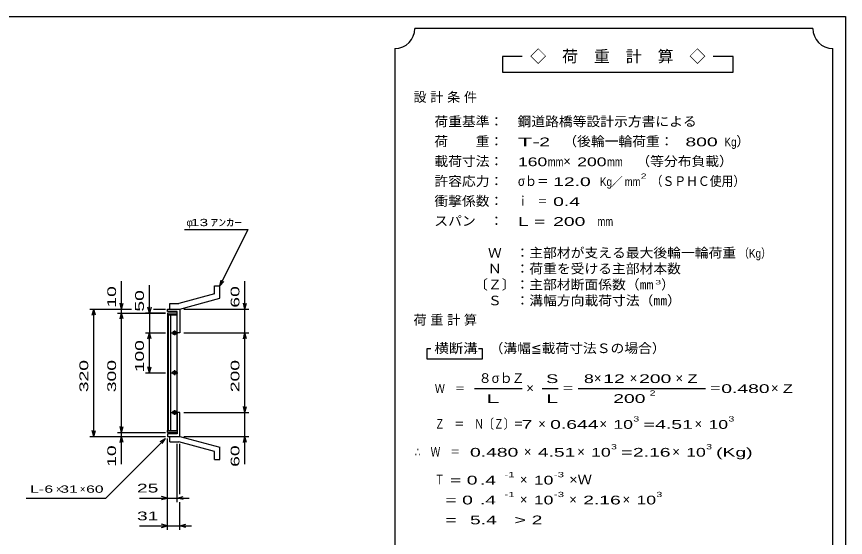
# Model space of a CAD drawing. Units: millimetres, scale not verified. Extents: x -1820 to 1731, y -1282 to 1054.
# Drawn here: x -352 to 1731, y -255 to 1054 of the extents above; entities that cross this region are included whole.
import ezdxf
from ezdxf.enums import TextEntityAlignment as Align

# ---------------------------------------------------------------- set-up
doc = ezdxf.new("R2010")
doc.units = ezdxf.units.MM
doc.header["$LTSCALE"] = 10
for name, color, linetype, lineweight in [('0_2', 150, 'Continuous', 25), ('16', 3, 'Continuous', 25), ('19', 6, 'Continuous', 25), ('22', 2, 'Continuous', 25)]:
    doc.layers.add(name, color=color, linetype=linetype, lineweight=lineweight)
doc.styles.add('ベクトル', font='')
doc.styles.get('ベクトル').set_extended_font_data('ベクトル')

msp = doc.modelspace()

# ---------------------------------------------------------------- linework, layer by layer
at = {"layer": '0_2'}
for p, q in [((-1729, 1053.5), (1731, 1053.5)), ((1731, 1053.5), (1731, -1146.5))]:
    msp.add_line(p, q, dxfattribs=at)
at = {"layer": '16'}
for p, q in [((52, 308.5), (27, 308.5)), ((27, 308.5), (27, 304)), ((27, 304), (52, 304)), ((27, 304), (27, 13)), ((52, 304), (27, 304)), ((29, 304), (29, 13)), ((36, 13), (36, 304)), ((52, 304), (52, 308.5)), ((52, 13), (52, 304)), ((37, 258.5), (53, 258.5)), ((47, 261.5), (43, 261.5)), ((43, 255.5), (47, 255.5)), ((45, 264.5), (45, 252.5)), ((37, 158.5), (53, 158.5)), ((47, 161.5), (43, 161.5)), ((43, 155.5), (47, 155.5)), ((45, 164.5), (45, 152.5)), ((45, 64.5), (45, 52.5)), ((37, 58.5), (53, 58.5)), ((47, 61.5), (43, 61.5)), ((43, 55.5), (47, 55.5)), ((27, 13), (52, 13)), ((27, 8.5), (27, 13)), ((27, 13), (52, 13)), ((52, 8.5), (27, 8.5)), ((52, 13), (52, 8.5))]:
    msp.add_line(p, q, dxfattribs=at)
for centre, radius, start, end in [((43, 258.5), 3, 90, 270), ((45, 258.5), 4, 46.6, 133.4), ((45, 258.5), 4, 226.6, 313.4), ((47, 258.5), 3, 270, 90), ((43, 158.5), 3, 90, 270), ((45, 158.5), 4, 46.6, 133.4), ((45, 158.5), 4, 226.6, 313.4), ((47, 158.5), 3, 270, 90), ((45, 58.5), 4, 46.6, 133.4), ((43, 58.5), 3, 90, 270), ((45, 58.5), 4, 226.6, 313.4), ((47, 58.5), 3, 270, 90)]:
    msp.add_arc(centre, radius, start, end, dxfattribs=at)
at = {"layer": '19'}
for p, q in [((145, 376.5), (159, 376.5)), ((145, 356.5), (145, 376.5)), ((159, 345.5), (159, 376.5)), ((145, 356.5), (56, 332.5)), ((58, 318.5), (159, 345.5)), ((27, 312.5), (27, 318.5)), ((27, 318.5), (57, 318.5)), ((52, 312.5), (27, 312.5)), ((33, 332.5), (56, 332.5)), ((33, 318.5), (33, 332.5)), ((33, 318.5), (58, 318.5)), ((52, 258.5), (52, 312.5)), ((57, 318.5), (58, 317.5)), ((58, 317.5), (58, 258.5)), ((58, 258.5), (52, 258.5)), ((58, 58.5), (52, 58.5)), ((52, 58.5), (52, 4.5)), ((58, -0.5), (58, 58.5)), ((27, 4.5), (27, -1.5)), ((52, 4.5), (27, 4.5)), ((27, -1.5), (57, -1.5)), ((33, -1.5), (58, -1.5)), ((33, -15.5), (33, -1.5)), ((33, -15.5), (56, -15.5)), ((145, -39.5), (56, -15.5)), ((57, -1.5), (58, -0.5)), ((58, -1.5), (159, -28.5)), ((145, -59.5), (145, -39.5)), ((159, -59.5), (159, -28.5)), ((145, -59.5), (159, -59.5))]:
    msp.add_line(p, q, dxfattribs=at)
at = {"layer": '22', "color": 4}
for p, q in [((1649, 1023.5), (649, 1023.5)), ((599, 973.5), (599, -576.5)), ((1699, -576.5), (1699, 973.5)), ((919, 953.5), (869, 953.5)), ((869, 953.5), (869, 913.5)), ((1449, 953.5), (1399, 953.5)), ((1449, 913.5), (1449, 953.5)), ((869, 913.5), (1449, 913.5)), ((70, 518.5), (230, 518.5)), ((159, 376.5), (230, 518.5)), ((-88, 318.5), (-88, 388.5)), ((-18, 308.5), (-18, 378.5)), ((159, 376.5), (162, 391.1)), ((159, 376.5), (169, 387.5)), ((222, 318.5), (222, 388.5)), ((-88, 318.5), (-92, 333.5)), ((-88, 318.5), (-84, 333.5)), ((222, 318.5), (218, 333.5)), ((222, 318.5), (226, 333.5)), ((-168, 318.5), (-63, 318.5)), ((-162, 303.5), (-158, 318.5)), ((-154, 303.5), (-158, 318.5)), ((-158, -1.5), (-158, 318.5)), ((-98, 318.5), (-63, 318.5)), ((-88, 308.5), (-88, 318.5)), ((-18, 308.5), (-22, 323.5)), ((-14, 323.5), (-18, 308.5)), ((-8, 318.5), (22, 318.5)), ((-8, 318.5), (22, 318.5)), ((68, 318.5), (232, 318.5)), ((222, 258.5), (222, 318.5)), ((-98, 308.5), (22, 308.5)), ((-92, 293.5), (-88, 308.5)), ((-84, 293.5), (-88, 308.5)), ((-88, 8.5), (-88, 308.5)), ((22, 308.5), (-28, 308.5)), ((-18, 308.5), (-18, 258.5)), ((-28, 258.5), (22, 258.5)), ((-22, 243.5), (-18, 258.5)), ((-14, 243.5), (-18, 258.5)), ((-18, 158.5), (-18, 258.5)), ((68, 258.5), (232, 258.5)), ((218, 243.5), (222, 258.5)), ((226, 243.5), (222, 258.5)), ((222, 58.5), (222, 258.5)), ((689, 218.5), (679, 218.5)), ((679, 218.5), (679, 193.5)), ((819, 218.5), (809, 218.5)), ((819, 193.5), (819, 218.5)), ((679, 193.5), (819, 193.5)), ((-18, 158.5), (-22, 173.5)), ((-18, 158.5), (-14, 173.5)), ((-28, 158.5), (22, 158.5)), ((799, 118.5), (919, 118.5)), ((969, 118.5), (1009, 118.5)), ((1059, 118.5), (1379, 118.5)), ((222, 58.5), (218, 73.5)), ((222, 58.5), (226, 73.5)), ((68, 58.5), (232, 58.5)), ((222, -1.5), (222, 58.5)), ((-88, 8.5), (-92, 23.5)), ((-88, 8.5), (-84, 23.5)), ((-158, -1.5), (-162, 13.5)), ((-158, -1.5), (-154, 13.5)), ((-98, 8.5), (22, 8.5)), ((-88, -1.5), (-88, 8.5)), ((-168, -1.5), (22, -1.5)), ((-128, -156.5), (22, -6.5)), ((-98, -1.5), (22, -1.5)), ((-92, -16.5), (-88, -1.5)), ((-84, -16.5), (-88, -1.5)), ((-88, -71.5), (-88, -1.5)), ((9, -14.5), (22, -6.5)), ((14, -19.5), (22, -6.5)), ((27, -166.5), (27, -6.5)), ((27, -236.5), (27, -6.5)), ((52, -166.5), (52, -20.5)), ((58, -146.5), (58, -20.5)), ((68, -1.5), (232, -1.5)), ((218, -16.5), (222, -1.5)), ((226, -16.5), (222, -1.5)), ((222, -71.5), (222, -1.5)), ((-328, -156.5), (-128, -156.5)), ((-43, -156.5), (27, -156.5)), ((27, -156.5), (12, -152.5)), ((12, -160.5), (27, -156.5)), ((27, -156.5), (52, -156.5)), ((52, -156.5), (67, -152.5)), ((67, -160.5), (52, -156.5)), ((52, -156.5), (82, -156.5)), ((58, -236.5), (58, -166.5)), ((-43, -226.5), (27, -226.5)), ((27, -226.5), (12, -222.5)), ((12, -230.5), (27, -226.5)), ((27, -226.5), (58, -226.5)), ((58, -226.5), (73, -222.5)), ((73, -230.5), (58, -226.5)), ((58, -226.5), (88, -226.5))]:
    msp.add_line(p, q, dxfattribs=at)
for centre, start, end in [((599, 1023.5), 270, 0), ((1699, 1023.5), 180, 270)]:
    msp.add_arc(centre, 50, start, end, dxfattribs=at)

# ---------------------------------------------------------------- texts
at = {"layer": '22', "style": 'ベクトル'}
for s, height, p in [('◇\u3000荷\u3000重\u3000計\u3000算\u3000◇', 29.33, (939, 953.5)), ('）', 24.19, (1457, 740)), ('×', 24.19, (1022, 690)), ('／', 21.99, (1141.5, 638.5)), ('φ', 18.33, (75, 536)), ('）', 24.19, (1268, 380)), ('８', 24.19, (809, 145)), ('σｂ', 24.19, (842, 145)), ('Ｚ', 24.19, (892, 145)), ('×', 24.19, (1099, 145)), ('×', 24.19, (1189, 145)), ('×', 24.19, (1304, 145)), ('×', 24.19, (929, 120)), ('×', 24.19, (1544, 120)), ('×', 24.19, (959, 30)), ('×', 24.19, (1113, 30)), ('×', 24.19, (1352, 30)), ('×', 24.19, (923, -40)), ('×', 24.19, (1057, -40)), ('×', 24.19, (1296, -40)), ('×', 24.19, (913, -110)), ('×', 18.33, (-253, -134)), ('×', 18.33, (-193, -134)), ('×', 24.19, (913, -160)), ('×', 24.19, (1037, -160)), ('×', 24.19, (1171, -160))]:
    msp.add_text(s, height=height, dxfattribs=at).set_placement(p, align=Align.MIDDLE_LEFT)
for s, height, width, p in [('荷重基準：\u3000', 24.19, 1.05, (698, 790)), ('鋼道路橋等設計示方書による', 24.19, 1.05, (907, 790)), ('荷\u3000\u3000重：\u3000', 24.19, 1.05, (698, 740)), ('（後輪一輪荷重：', 24.19, 1.05, (1022, 740)), ('T-', 21.99, 2, (908, 738.5)), (' 2 ', 21.99, 1.65, (948, 738.5)), ('  800', 21.99, 1.65, (1302, 738.5)), ('Kg', 21.99, 0.85, (1427, 738.5)), ('載荷寸法：\u3000', 24.19, 1.05, (698, 690)), ('160', 21.99, 1.5, (908, 688.5)), ('mm', 21.99, 0.8, (983, 688.5)), ('200', 21.99, 1.5, (1057, 688.5)), ('mm', 21.99, 0.8, (1132, 688.5)), ('\u3000（等分布負載）', 24.19, 1.05, (1171, 690)), ('許容応力：\u3000', 24.19, 1.05, (698, 640)), ('σｂ＝', 24.19, 0.9, (908, 640)), (' 12.0', 21.99, 1.65, (983, 638.5)), ('Kg', 21.99, 0.85, (1114, 638.5)), ('2', 13.2, 1.5, (1216.5, 652.5)), ('（ＳＰＨＣ使用）', 24.19, 0.9, (1241.5, 640)), ('mm', 21.99, 0.8, (1176.5, 638.5)), ('衝撃係数：\u3000', 24.19, 1.05, (698, 590)), ('ｉ\u3000＝', 24.19, 0.75, (908, 590)), (' 0.4', 21.99, 1.65, (983, 588.5)), (' 13 ', 18.33, 1.6, (75, 536)), ('ｱﾝｶｰ', 18.33, 1.6, (135, 536)), ('スパン\u3000：\u3000', 24.19, 1.05, (698, 540)), ('L =', 21.99, 1.65, (908, 538.5)), (' 200 ', 21.99, 1.65, (983, 538.5)), ('mm', 21.99, 0.8, (1108, 538.5)), ('\u3000Ｗ\u3000：主部材が支える最大後輪一輪荷重', 24.19, 1.05, (798, 460)), ('（Kg）', 21.99, 0.85, (1463, 458.5)), ('\u3000Ｎ\u3000：荷重を受ける主部材本数', 24.19, 1.05, (798, 420)), ('〔Ｚ〕：主部材断面係数（㎜', 24.19, 1.05, (798, 380)), ('3', 11, 1.8, (1253, 386)), ('\u3000Ｓ\u3000：溝幅方向載荷寸法（㎜）', 24.19, 1.05, (798, 340)), ('横断溝', 24.19, 1.1, (698, 220)), ('\u3000（溝幅≦載荷寸法Ｓの場合）', 24.19, 1.05, (802, 220)), ('S', 21.99, 1.55, (979, 143.5)), ('8', 21.99, 1.5, (1074, 143.5)), (' 12 ', 21.99, 1.65, (1109, 143.5)), (' 200 ', 21.99, 1.65, (1199, 143.5)), ('Z', 21.99, 1.4, (1334, 143.5)), ('Ｗ\u3000＝', 21.99, 0.85, (699, 118.5)), ('＝', 24.19, 0.9, (1019, 120)), ('＝', 24.19, 0.9, (1389, 120)), ('0.480', 21.99, 1.65, (1419, 118.5)), ('Z', 21.99, 1.4, (1574, 118.5)), ('L', 21.99, 1.8, (979, 93.5)), (' 200 ', 21.99, 1.65, (1134, 93.5)), ('2', 13.2, 1.5, (1239, 107.5)), ('Ｚ\u3000＝\u3000Ｎ〔Ｚ〕＝', 24.19, 0.75, (699, 30)), ('3', 13.2, 1.5, (1198, 42.5)), ('3', 13.2, 1.5, (1437, 42.5)), (' 7 ', 21.99, 1.65, (904, 28.5)), ('0.644', 21.99, 1.65, (989, 28.5)), ('10', 21.99, 1.5, (1148, 28.5)), ('=', 21.99, 1.7, (1223, 28.5)), ('4.51', 21.99, 1.65, (1253, 28.5)), ('10', 21.99, 1.5, (1387, 28.5)), ('3', 13.2, 1.5, (1142, -27.5)), ('3', 13.2, 1.5, (1381, -27.5)), ('∴\u3000Ｗ\u3000＝', 24.19, 0.75, (649, -40)), (' 0.480', 21.99, 1.65, (774, -41.5)), ('4.51', 21.99, 1.65, (958, -41.5)), ('10', 21.99, 1.5, (1092, -41.5)), ('=', 21.99, 1.7, (1167, -41.5)), ('2.16', 21.99, 1.65, (1197, -41.5)), ('10', 21.99, 1.5, (1331, -41.5)), ('(Kg)', 21.99, 1.65, (1406, -41.5)), ('Ｔ', 24.19, 0.75, (699, -110)), (' = 0', 21.99, 1.65, (724, -111.5)), (' .4 ', 21.99, 1.65, (799, -111.5)), ('-1', 13.2, 1.65, (874, -97.5)), ('10', 21.99, 1.5, (948, -111.5)), ('-3', 13.2, 1.65, (998, -97.5)), ('×Ｗ', 24.19, 1.1, (1037, -110)), ('L-', 18.33, 1.6, (-318, -134)), (' 6 ', 18.33, 1.6, (-293, -134)), (' 31 ', 18.33, 1.6, (-253, -134)), (' 60 ', 18.33, 1.6, (-188, -134)), (' 25 ', 21.99, 1.65, (-63, -131.5)), ('-1', 13.2, 1.65, (874, -147.5)), ('-3', 13.2, 1.65, (998, -147.5)), ('3', 13.2, 1.5, (1256, -147.5)), ('  = 0', 21.99, 1.65, (699, -161.5)), (' .4 ', 21.99, 1.65, (799, -161.5)), ('10', 21.99, 1.5, (948, -161.5)), ('2.16', 21.99, 1.65, (1072, -161.5)), ('10', 21.99, 1.5, (1206, -161.5)), (' 31 ', 21.99, 1.65, (-63, -201.5)), ('  =', 21.99, 1.65, (699, -211.5)), (' 5.4', 21.99, 1.65, (774, -211.5)), ('>', 21.99, 1.7, (899, -211.5)), (' 2 ', 21.99, 1.65, (929, -211.5))]:
    msp.add_text(s, height=height, dxfattribs=dict(at, width=width)).set_placement(p, align=Align.MIDDLE_LEFT)
at = {"layer": '22', "style": 'ベクトル', "width": 1.65}
for s, p in [(' 10 ', (-113, 308.5)), (' 50 ', (-43, 298.5)), (' 60 ', (197, 308.5)), (' 100 ', (-43, 146)), (' 320 ', (-183, 96)), (' 300 ', (-113, 96)), (' 200 ', (197, 96)), (' 10 ', (-113, -91.5)), (' 60 ', (197, -91.5))]:
    msp.add_text(s, height=21.99, rotation=90, dxfattribs=at).set_placement(p, align=Align.MIDDLE_LEFT)
at = {"layer": '22', "attachment_point": 4, "style": 'ベクトル'}
for s, insert, char_height in [('\\T1.28;設計条件', (645.5, 850), 24.19), ('\\T1.28;荷重計算', (645.5, 290), 24.19), ('\\T1.5;\\W2;\\~L\\~', (804, 93.5), 21.99)]:
    msp.add_mtext(s, dxfattribs=dict(at, insert=insert, char_height=char_height))

doc.saveas('drawing.dxf')
